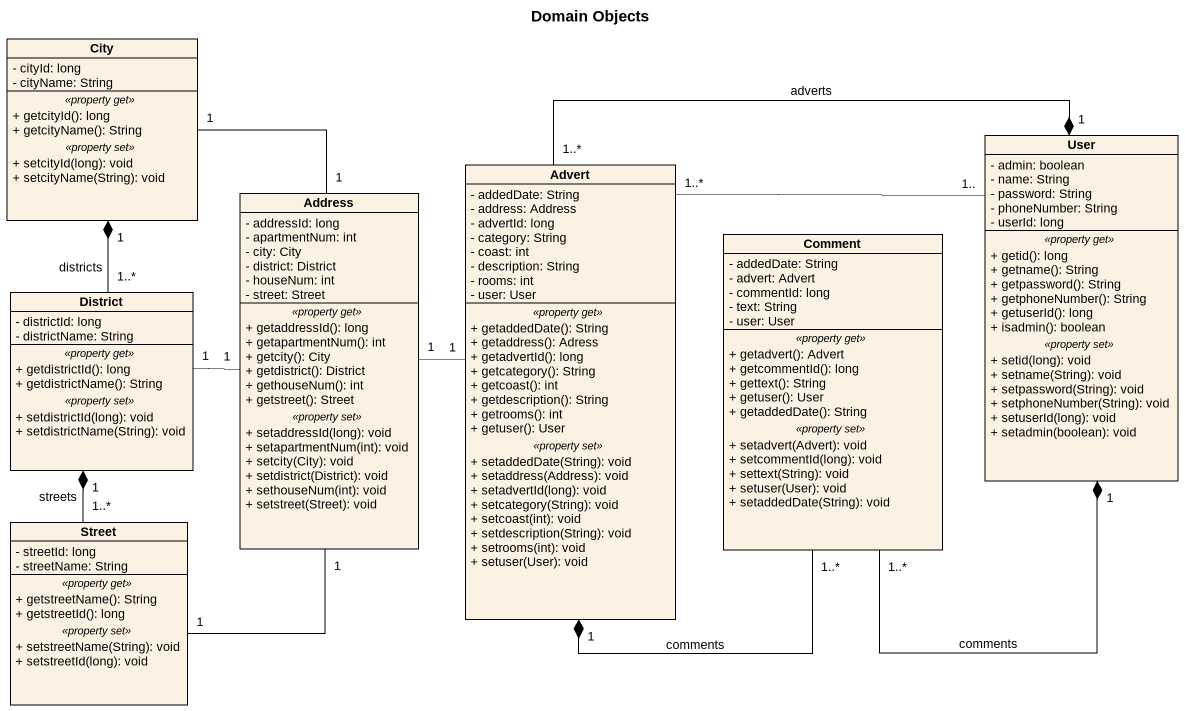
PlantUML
@startuml
title Domain Objects
hide circle
hide empty members
skinparam classAttributeIconSize 0
class City {
  - cityId: long
  - cityName: String
  .. <<property get>> ..
  + getcityId(): long
  + getcityName(): String
  .. <<property set>> ..
  + setcityId(long): void
  + setcityName(String): void
}
class Advert {
  - addedDate: String
  - address: Address
  - advertId: long
  - category: String
  - coast: int
  - description: String
  - rooms: int
  - user: User
  .. <<property get>> ..
  + getaddedDate(): String
  + getaddress(): Adress
  + getadvertId(): long
  + getcategory(): String
  + getcoast(): int
  + getdescription(): String
  + getrooms(): int
  + getuser(): User
  .. <<property set>> ..
  + setaddedDate(String): void
  + setaddress(Address): void
  + setadvertId(long): void
  + setcategory(String): void
  + setcoast(int): void
  + setdescription(String): void
  + setrooms(int): void
  + setuser(User): void
}
class User {
  - admin: boolean
  - name: String
  - password: String
  - phoneNumber: String
  - userId: long
  .. <<property get>> ..
  + getid(): long
  + getname(): String
  + getpassword(): String
  + getphoneNumber(): String
  + getuserId(): long
  + isadmin(): boolean
  .. <<property set>> ..
  + setid(long): void
  + setname(String): void
  + setpassword(String): void
  + setphoneNumber(String): void
  + setuserId(long): void
  + setadmin(boolean): void
}
class Address {
  - addressId: long
  - apartmentNum: int
  - city: City
  - district: District
  - houseNum: int
  - street: Street
  .. <<property get>> ..
  + getaddressId(): long
  + getapartmentNum(): int
  + getcity(): City
  + getdistrict(): District
  + gethouseNum(): int
  + getstreet(): Street
  .. <<property set>> ..
  + setaddressId(long): void
  + setapartmentNum(int): void
  + setcity(City): void
  + setdistrict(District): void
  + sethouseNum(int): void
  + setstreet(Street): void
}
class Comment {
  - addedDate: String
  - advert: Advert
  - commentId: long
  - text: String
  - user: User
  .. <<property get>> ..
  + getadvert(): Advert
  + getcommentId(): long
  + gettext(): String
  + getuser(): User
  + getaddedDate(): String
  .. <<property set>> ..
  + setadvert(Advert): void
  + setcommentId(long): void
  + settext(String): void
  + setuser(User): void
  + setaddedDate(String): void
}
class District {
  - districtId: long
  - districtName: String
  .. <<property get>> ..
  + getdistrictId(): long
  + getdistrictName(): String
  .. <<property set>> ..
  + setdistrictId(long): void
  + setdistrictName(String): void
}
class Street {
  - streetId: long
  - streetName: String
  .. <<property get>> ..
  + getstreetName(): String
  + getstreetId(): long
  .. <<property set>> ..
  + setstreetName(String): void
  + setstreetId(long): void
}
City "1" -- "1" Address
Advert "1..*" -right-* "1" User : adverts
User "1.." -left- "1..*" Advert
Address "1" -right- "1" Advert
Comment "1..*" -left-* "1" Advert : comments
Comment "1..*" -right-* "1" User : comments
District "1..*" -up-* "1" City : districts
District "1" -right- "1" Address
Street "1" -up- "1" Address
Street "1..*" -up-* "1" District : streets
@enduml
